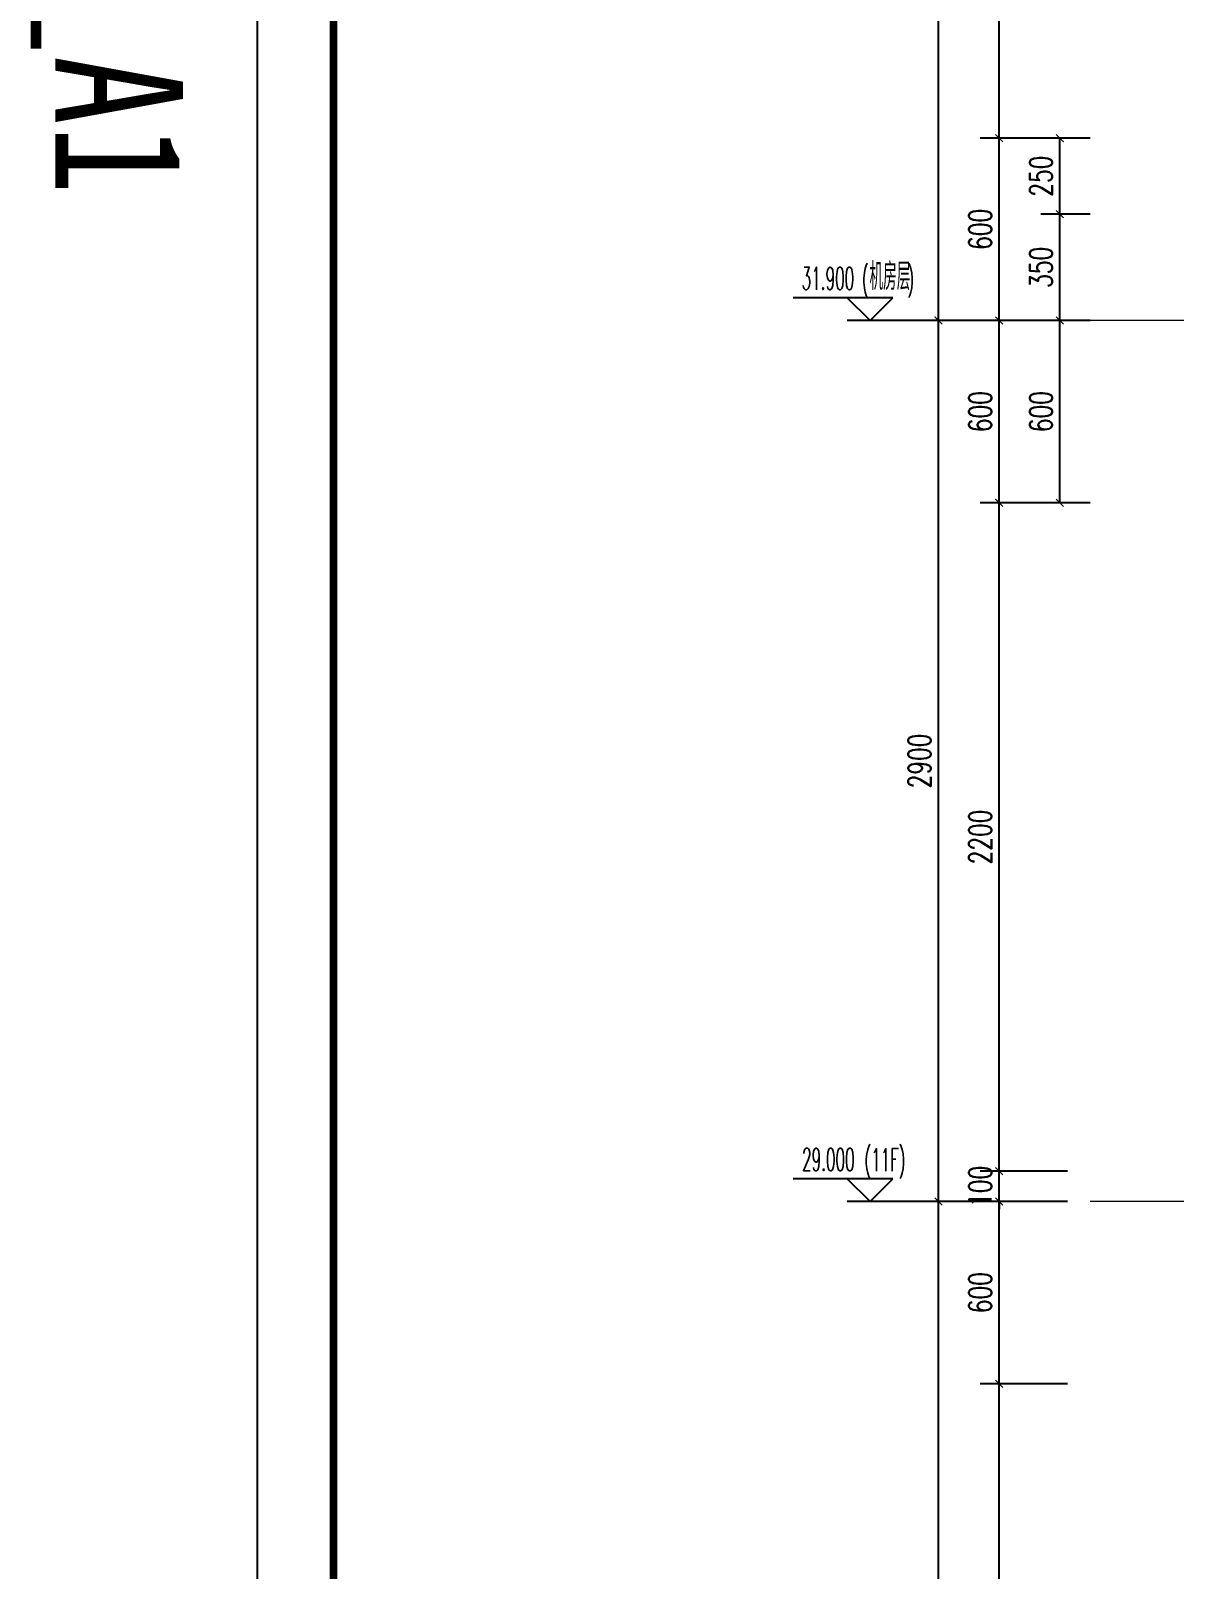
# Model space of a CAD drawing. Extents: x -668857 to 143095, y -247466 to 228182.
# Drawn here: x 35789 to 39554, y 162973 to 168037 of the extents above; entities that cross this region are included whole.
import ezdxf

# ---------------------------------------------------------------- set-up
doc = ezdxf.new("R2010")
doc.units = 0
doc.header["$LTSCALE"] = 1000
doc.linetypes.add('DOTE', pattern=[2.42, 2, -0.2, 0.02, -0.2])
doc.layers.get('0').update_dxf_attribs({"linetype": 'CONTINUOUS'})
doc.layers.get('DEFPOINTS').update_dxf_attribs({"linetype": 'CONTINUOUS'})
for name, color, linetype in [('DIM_ELEV', 3, 'CONTINUOUS'), ('PUB_DIM', 3, 'CONTINUOUS'), ('PUB_TEXT', 2, 'CONTINUOUS'), ('yichutu', 7, 'CONTINUOUS'), ('导图字', 7, 'CONTINUOUS')]:
    doc.layers.add(name, color=color, linetype=linetype)
doc.layers.add('DOTE', color=19, linetype='DOTE', lineweight=9)
doc.layers.add('图框', color=9, linetype='CONTINUOUS', lineweight=18)
doc.styles.add('_TCH_DIM', font='SIMPLEX.shx', dxfattribs={"width": 0.7, "bigfont": 'GBCBIG.shx'})
doc.styles.add('_TCH_DIM_T3', font='SIMPLEX', dxfattribs={"width": 0.705882, "bigfont": 'GBCBIG'})
doc.styles.add('黑体', font='simhei.ttf')
doc.dimstyles.new('_TCH_ARCH&&25', dxfattribs={"dimtxt": 74.375, "dimasz": 25, "dimexe": 62.5, "dimexo": 75, "dimgap": 25, "dimtad": 1, "dimdec": 0, "dimzin": 0, "dimdsep": 46, "dimtxsty": '_TCH_DIM_T3', "dimblk": 'ARCHTICK', "dimcen": 0.09, "dimclrt": 7, "dimazin": 0, "dimtfac": 1, "dimtdec": 0, "dimtix": 1, "dimtmove": 2, "dimatfit": 3, "dimldrblk": 'ARCHTICK', "dimfxl": 0, "dimtolj": 1, "dimtzin": 0, "dimarcsym": 0})

# ---------------------------------------------------------------- blocks, each defined once
blk = doc.blocks.new('GFDDDDRG')
at = {"layer": '图框'}
blk.add_lwpolyline([(923310, -107437), (923310, -159999), (893610, -159999), (893610, -107437)], close=True, dxfattribs=at)
blk.add_lwpolyline([(923310, -107437), (923310, -159999), (893610, -159999), (893610, -107437)], close=True, dxfattribs=at)
at = {"layer": '图框', "const_width": 50}
blk.add_lwpolyline([(894110, -159499), (922810, -159499), (922810, -108687), (894110, -108687)], close=True, dxfattribs=at)
blk = doc.blocks.new('yct-1051-594-26275-14850-25-1002.0')
at = {"layer": 'yichutu', "color": 7}
blk.add_lwpolyline([(0, 0), (0, 14850), (26275, 14850), (26275, 0)], close=True, dxfattribs=at)
blk = doc.blocks.new('_ArchTick')
at = {"color": 0, "linetype": 'ByBlock', "const_width": 0.15}
blk.add_lwpolyline([(-0.5, -0.5), (0.5, 0.5)], dxfattribs=at)
blk = doc.blocks.new('*D2842')
at = {"layer": 'DEFPOINTS', "color": 0}
for p in [(39177.8, 167683.2), (39352.4, 167683.2), (39352.4, 167433.2)]:
    blk.add_point(p, dxfattribs=at)
at = {"layer": 'PUB_DIM', "color": 0, "lineweight": -2}
for p, q in [((39277.4, 167683.2), (39115.3, 167683.2)), ((39177.8, 167433.2), (39177.8, 167683.2)), ((39277.4, 167433.2), (39115.3, 167433.2))]:
    blk.add_line(p, q, dxfattribs=at)
at = {"layer": 'PUB_DIM', "color": 0, "lineweight": -2, "xscale": 25, "yscale": 25, "zscale": 25}
for p, rotation in [((39177.8, 167683.2), 90), ((39177.8, 167433.2), 270)]:
    blk.add_blockref('_ArchTick', p, dxfattribs=dict(at, rotation=rotation))
at = {"layer": 'PUB_DIM', "color": 7, "insert": (39115.6, 167558.2), "char_height": 74.38, "attachment_point": 5, "rotation": 90, "style": '_TCH_DIM_T3'}
blk.add_mtext('\\A1;250', dxfattribs=at)
blk = doc.blocks.new('*D2843')
at = {"layer": 'DEFPOINTS', "color": 0}
for p in [(39177.8, 167433.2), (39352.4, 167433.2), (39352.4, 167083.2)]:
    blk.add_point(p, dxfattribs=at)
at = {"layer": 'PUB_DIM', "color": 0, "lineweight": -2}
for p, q in [((39277.4, 167433.2), (39115.3, 167433.2)), ((39177.8, 167083.2), (39177.8, 167433.2)), ((39277.4, 167083.2), (39115.3, 167083.2))]:
    blk.add_line(p, q, dxfattribs=at)
at = {"layer": 'PUB_DIM', "color": 0, "lineweight": -2, "xscale": 25, "yscale": 25, "zscale": 25}
for p, rotation in [((39177.8, 167433.2), 90), ((39177.8, 167083.2), 270)]:
    blk.add_blockref('_ArchTick', p, dxfattribs=dict(at, rotation=rotation))
at = {"layer": 'PUB_DIM', "color": 7, "insert": (39115.6, 167258.2), "char_height": 74.38, "attachment_point": 5, "rotation": 90, "style": '_TCH_DIM_T3'}
blk.add_mtext('\\A1;350', dxfattribs=at)
blk = doc.blocks.new('*D2844')
at = {"layer": 'DEFPOINTS', "color": 0}
for p in [(39177.8, 167083.2), (39352.4, 167083.2), (39352.4, 166483.2)]:
    blk.add_point(p, dxfattribs=at)
at = {"layer": 'PUB_DIM', "color": 0, "lineweight": -2}
for p, q in [((39277.4, 167083.2), (39115.3, 167083.2)), ((39177.8, 166483.2), (39177.8, 167083.2)), ((39277.4, 166483.2), (39115.3, 166483.2))]:
    blk.add_line(p, q, dxfattribs=at)
at = {"layer": 'PUB_DIM', "color": 0, "lineweight": -2, "xscale": 25, "yscale": 25, "zscale": 25}
for p, rotation in [((39177.8, 167083.2), 90), ((39177.8, 166483.2), 270)]:
    blk.add_blockref('_ArchTick', p, dxfattribs=dict(at, rotation=rotation))
at = {"layer": 'PUB_DIM', "color": 7, "insert": (39115.6, 166783.2), "char_height": 74.38, "attachment_point": 5, "rotation": 90, "style": '_TCH_DIM_T3'}
blk.add_mtext('\\A1;600', dxfattribs=at)
blk = doc.blocks.new('*D2856')
at = {"layer": 'DEFPOINTS', "color": 0}
for p in [(38977.8, 163583.2), (39277.8, 163583.2), (39277.8, 161383.2)]:
    blk.add_point(p, dxfattribs=at)
at = {"layer": 'PUB_DIM', "color": 0, "lineweight": -2}
for p, q in [((39202.8, 163583.2), (38915.3, 163583.2)), ((38977.8, 161383.2), (38977.8, 163583.2)), ((39202.8, 161383.2), (38915.3, 161383.2))]:
    blk.add_line(p, q, dxfattribs=at)
at = {"layer": 'PUB_DIM', "color": 0, "lineweight": -2, "xscale": 25, "yscale": 25, "zscale": 25}
for p, rotation in [((38977.8, 163583.2), 90), ((38977.8, 161383.2), 270)]:
    blk.add_blockref('_ArchTick', p, dxfattribs=dict(at, rotation=rotation))
at = {"layer": 'PUB_DIM', "color": 7, "insert": (38915.6, 162483.2), "char_height": 74.38, "attachment_point": 5, "rotation": 90, "style": '_TCH_DIM_T3'}
blk.add_mtext('\\A1;2200', dxfattribs=at)
blk = doc.blocks.new('*D2857')
at = {"layer": 'DEFPOINTS', "color": 0}
for p in [(38977.8, 164183.2), (39277.8, 164183.2), (39277.8, 163583.2)]:
    blk.add_point(p, dxfattribs=at)
at = {"layer": 'PUB_DIM', "color": 0, "lineweight": -2}
for p, q in [((39202.8, 164183.2), (38915.3, 164183.2)), ((38977.8, 163583.2), (38977.8, 164183.2)), ((39202.8, 163583.2), (38915.3, 163583.2))]:
    blk.add_line(p, q, dxfattribs=at)
at = {"layer": 'PUB_DIM', "color": 0, "lineweight": -2, "xscale": 25, "yscale": 25, "zscale": 25}
for p, rotation in [((38977.8, 164183.2), 90), ((38977.8, 163583.2), 270)]:
    blk.add_blockref('_ArchTick', p, dxfattribs=dict(at, rotation=rotation))
at = {"layer": 'PUB_DIM', "color": 7, "insert": (38915.6, 163883.2), "char_height": 74.38, "attachment_point": 5, "rotation": 90, "style": '_TCH_DIM_T3'}
blk.add_mtext('\\A1;600', dxfattribs=at)
blk = doc.blocks.new('*D2858')
at = {"layer": 'DEFPOINTS', "color": 0}
for p in [(38977.8, 164283.2), (39277.8, 164283.2), (39277.8, 164183.2)]:
    blk.add_point(p, dxfattribs=at)
at = {"layer": 'PUB_DIM', "color": 0, "lineweight": -2}
for p, q in [((39202.8, 164283.2), (38915.3, 164283.2)), ((38977.8, 164283.2), (38977.8, 164308.2)), ((38977.8, 164183.2), (38977.8, 164283.2)), ((39202.8, 164183.2), (38915.3, 164183.2)), ((38977.8, 164183.2), (38977.8, 164158.2))]:
    blk.add_line(p, q, dxfattribs=at)
at = {"layer": 'PUB_DIM', "color": 0, "lineweight": -2, "xscale": 25, "yscale": 25, "zscale": 25}
for p, rotation in [((38977.8, 164283.2), 270), ((38977.8, 164183.2), 90)]:
    blk.add_blockref('_ArchTick', p, dxfattribs=dict(at, rotation=rotation))
at = {"layer": 'PUB_DIM', "color": 7, "insert": (38915.6, 164233.2), "char_height": 74.38, "attachment_point": 5, "rotation": 90, "style": '_TCH_DIM_T3'}
blk.add_mtext('\\A1;100', dxfattribs=at)
blk = doc.blocks.new('*D2859')
at = {"layer": 'DEFPOINTS', "color": 0}
for p in [(38977.8, 166483.2), (39277.8, 166483.2), (39277.8, 164283.2)]:
    blk.add_point(p, dxfattribs=at)
at = {"layer": 'PUB_DIM', "color": 0, "lineweight": -2}
for p, q in [((39202.8, 166483.2), (38915.3, 166483.2)), ((38977.8, 164283.2), (38977.8, 166483.2)), ((39202.8, 164283.2), (38915.3, 164283.2))]:
    blk.add_line(p, q, dxfattribs=at)
at = {"layer": 'PUB_DIM', "color": 0, "lineweight": -2, "xscale": 25, "yscale": 25, "zscale": 25}
for p, rotation in [((38977.8, 166483.2), 90), ((38977.8, 164283.2), 270)]:
    blk.add_blockref('_ArchTick', p, dxfattribs=dict(at, rotation=rotation))
at = {"layer": 'PUB_DIM', "color": 7, "insert": (38915.6, 165383.2), "char_height": 74.38, "attachment_point": 5, "rotation": 90, "style": '_TCH_DIM_T3'}
blk.add_mtext('\\A1;2200', dxfattribs=at)
blk = doc.blocks.new('*D2860')
at = {"layer": 'DEFPOINTS', "color": 0}
for p in [(38977.8, 167083.2), (39277.8, 167083.2), (39277.8, 166483.2)]:
    blk.add_point(p, dxfattribs=at)
at = {"layer": 'PUB_DIM', "color": 0, "lineweight": -2}
for p, q in [((39202.8, 167083.2), (38915.3, 167083.2)), ((38977.8, 166483.2), (38977.8, 167083.2)), ((39202.8, 166483.2), (38915.3, 166483.2))]:
    blk.add_line(p, q, dxfattribs=at)
at = {"layer": 'PUB_DIM', "color": 0, "lineweight": -2, "xscale": 25, "yscale": 25, "zscale": 25}
for p, rotation in [((38977.8, 167083.2), 90), ((38977.8, 166483.2), 270)]:
    blk.add_blockref('_ArchTick', p, dxfattribs=dict(at, rotation=rotation))
at = {"layer": 'PUB_DIM', "color": 7, "insert": (38915.6, 166783.2), "char_height": 74.38, "attachment_point": 5, "rotation": 90, "style": '_TCH_DIM_T3'}
blk.add_mtext('\\A1;600', dxfattribs=at)
blk = doc.blocks.new('*D2861')
at = {"layer": 'DEFPOINTS', "color": 0}
for p in [(38977.8, 167683.2), (39277.8, 167683.2), (39277.8, 167083.2)]:
    blk.add_point(p, dxfattribs=at)
at = {"layer": 'PUB_DIM', "color": 0, "lineweight": -2}
for p, q in [((39202.8, 167683.2), (38915.3, 167683.2)), ((38977.8, 167083.2), (38977.8, 167683.2)), ((39202.8, 167083.2), (38915.3, 167083.2))]:
    blk.add_line(p, q, dxfattribs=at)
at = {"layer": 'PUB_DIM', "color": 0, "lineweight": -2, "xscale": 25, "yscale": 25, "zscale": 25}
for p, rotation in [((38977.8, 167683.2), 90), ((38977.8, 167083.2), 270)]:
    blk.add_blockref('_ArchTick', p, dxfattribs=dict(at, rotation=rotation))
at = {"layer": 'PUB_DIM', "color": 7, "insert": (38915.6, 167383.2), "char_height": 74.38, "attachment_point": 5, "rotation": 90, "style": '_TCH_DIM_T3'}
blk.add_mtext('\\A1;600', dxfattribs=at)
blk = doc.blocks.new('*D2862')
at = {"layer": 'DEFPOINTS', "color": 0}
for p in [(38977.8, 169383.2), (39277.8, 169383.2), (39277.8, 167683.2)]:
    blk.add_point(p, dxfattribs=at)
at = {"layer": 'PUB_DIM', "color": 0, "lineweight": -2}
for p, q in [((39202.8, 169383.2), (38915.3, 169383.2)), ((38977.8, 167683.2), (38977.8, 169383.2)), ((39202.8, 167683.2), (38915.3, 167683.2))]:
    blk.add_line(p, q, dxfattribs=at)
at = {"layer": 'PUB_DIM', "color": 0, "lineweight": -2, "xscale": 25, "yscale": 25, "zscale": 25}
for p, rotation in [((38977.8, 169383.2), 90), ((38977.8, 167683.2), 270)]:
    blk.add_blockref('_ArchTick', p, dxfattribs=dict(at, rotation=rotation))
at = {"layer": 'PUB_DIM', "color": 7, "insert": (38915.6, 168533.2), "char_height": 74.38, "attachment_point": 5, "rotation": 90, "style": '_TCH_DIM_T3'}
blk.add_mtext('\\A1;1700', dxfattribs=at)
blk = doc.blocks.new('*D2869')
at = {"layer": 'DEFPOINTS', "color": 0}
for p in [(38777.8, 164183.2), (39277.8, 164183.2), (39277.8, 161283.2)]:
    blk.add_point(p, dxfattribs=at)
at = {"layer": 'PUB_DIM', "color": 0, "lineweight": -2}
for p, q in [((39202.8, 164183.2), (38715.3, 164183.2)), ((38777.8, 161283.2), (38777.8, 164183.2)), ((39202.8, 161283.2), (38715.3, 161283.2))]:
    blk.add_line(p, q, dxfattribs=at)
at = {"layer": 'PUB_DIM', "color": 0, "lineweight": -2, "xscale": 25, "yscale": 25, "zscale": 25}
for p, rotation in [((38777.8, 164183.2), 90), ((38777.8, 161283.2), 270)]:
    blk.add_blockref('_ArchTick', p, dxfattribs=dict(at, rotation=rotation))
at = {"layer": 'PUB_DIM', "color": 7, "insert": (38715.6, 162733.2), "char_height": 74.38, "attachment_point": 5, "rotation": 90, "style": '_TCH_DIM_T3'}
blk.add_mtext('\\A1;2900', dxfattribs=at)
blk = doc.blocks.new('*D2870')
at = {"layer": 'DEFPOINTS', "color": 0}
for p in [(38777.8, 167083.2), (39277.8, 167083.2), (39277.8, 164183.2)]:
    blk.add_point(p, dxfattribs=at)
at = {"layer": 'PUB_DIM', "color": 0, "lineweight": -2}
for p, q in [((39202.8, 167083.2), (38715.3, 167083.2)), ((38777.8, 164183.2), (38777.8, 167083.2)), ((39202.8, 164183.2), (38715.3, 164183.2))]:
    blk.add_line(p, q, dxfattribs=at)
at = {"layer": 'PUB_DIM', "color": 0, "lineweight": -2, "xscale": 25, "yscale": 25, "zscale": 25}
for p, rotation in [((38777.8, 167083.2), 90), ((38777.8, 164183.2), 270)]:
    blk.add_blockref('_ArchTick', p, dxfattribs=dict(at, rotation=rotation))
at = {"layer": 'PUB_DIM', "color": 7, "insert": (38715.6, 165633.2), "char_height": 74.38, "attachment_point": 5, "rotation": 90, "style": '_TCH_DIM_T3'}
blk.add_mtext('\\A1;2900', dxfattribs=at)
blk = doc.blocks.new('*D2871')
at = {"layer": 'DEFPOINTS', "color": 0}
for p in [(38777.8, 169983.2), (39277.8, 169983.2), (39277.8, 167083.2)]:
    blk.add_point(p, dxfattribs=at)
at = {"layer": 'PUB_DIM', "color": 0, "lineweight": -2}
for p, q in [((39202.8, 169983.2), (38715.3, 169983.2)), ((38777.8, 167083.2), (38777.8, 169983.2)), ((39202.8, 167083.2), (38715.3, 167083.2))]:
    blk.add_line(p, q, dxfattribs=at)
at = {"layer": 'PUB_DIM', "color": 0, "lineweight": -2, "xscale": 25, "yscale": 25, "zscale": 25}
for p, rotation in [((38777.8, 169983.2), 90), ((38777.8, 167083.2), 270)]:
    blk.add_blockref('_ArchTick', p, dxfattribs=dict(at, rotation=rotation))
at = {"layer": 'PUB_DIM', "color": 7, "insert": (38715.6, 168533.2), "char_height": 74.38, "attachment_point": 5, "rotation": 90, "style": '_TCH_DIM_T3'}
blk.add_mtext('\\A1;2900', dxfattribs=at)

msp = doc.modelspace()

# ---------------------------------------------------------------- linework, layer by layer
at = {"layer": 'DIM_ELEV'}
for p, q in [((38627.79, 167158.23), (38299.79, 167158.23)), ((38552.79, 167083.23), (38477.79, 167158.23)), ((38552.79, 167083.23), (38627.79, 167158.23)), ((38977.79, 167083.23), (38477.79, 167083.23)), ((38627.79, 164258.23), (38299.79, 164258.23)), ((38552.79, 164183.23), (38477.79, 164258.23)), ((38552.79, 164183.23), (38627.79, 164258.23)), ((38977.79, 164183.23), (38477.79, 164183.23))]:
    msp.add_line(p, q, dxfattribs=at)
at = {"layer": 'DOTE', "color": 1, "linetype": 'DOTE', "ltscale": 0.2}
for p, q in [((43046.51, 167083.23), (39277.79, 167083.23)), ((43046.51, 164183.23), (39277.79, 164183.23))]:
    msp.add_line(p, q, dxfattribs=at)

# ---------------------------------------------------------------- block references
at = {"xscale": 0.5, "yscale": 0.5, "zscale": 0.5}
msp.add_blockref('GFDDDDRG', (-410269.74, 227309.73), dxfattribs=at)
at = {"layer": 'yichutu', "rotation": 270}
msp.add_blockref('yct-1051-594-26275-14850-25-1002.0', (36535.15, 173591.25), dxfattribs=at)

# ---------------------------------------------------------------- texts
at = {"layer": 'PUB_TEXT', "style": '_TCH_DIM'}
for s, height, width, p in [('(', 74.38, 0.494118, (38526.04, 167183.25)), ('机房层', 89.362, 0.7, (38550.54, 167183.25)), (')', 74.38, 0.494118, (38675.65, 167183.25)), ('31.900', 74.375, 0.494118, (38327.29, 167184.48)), ('29.000', 74.375, 0.494118, (38328.69, 164284.48)), ('(11F)', 74.375, 0.494118, (38534.09, 164283.25))]:
    msp.add_text(s, height=height, dxfattribs=dict(at, width=width)).set_placement(p)
at = {"layer": '导图字', "color": 1, "style": '黑体', "width": 0.8}
msp.add_text('建施_25_节点大样（三）_A1', height=420.5907, rotation=270, dxfattribs=at).set_placement((35869.29, 173230.46))

# ---------------------------------------------------------------- dimensions: what is measured, and where the dimension line sits
at = {"layer": 'PUB_DIM'}
for p1, p2, distance, picture, middle in [((39277.79, 167083.23), (39277.79, 169983.23), 500, '*D2871', (38715.6, 168533.23)), ((39277.79, 167683.23), (39277.79, 169383.23), 300, '*D2862', (38915.6, 168533.23)), ((39277.79, 167083.23), (39277.79, 167683.23), 300, '*D2861', (38915.6, 167383.23)), ((39352.4, 167433.23), (39352.4, 167683.23), 174.61, '*D2842', (39115.6, 167558.23)), ((39352.4, 167083.23), (39352.4, 167433.23), 174.61, '*D2843', (39115.6, 167258.23)), ((39277.79, 164183.23), (39277.79, 167083.23), 500, '*D2870', (38715.6, 165633.23)), ((39277.79, 166483.22), (39277.79, 167083.23), 300, '*D2860', (38915.6, 166783.22)), ((39352.4, 166483.23), (39352.4, 167083.23), 174.61, '*D2844', (39115.6, 166783.23)), ((39277.79, 164283.23), (39277.79, 166483.22), 300, '*D2859', (38915.6, 165383.22)), ((39277.79, 164183.23), (39277.79, 164283.23), 300, '*D2858', (38915.6, 164233.23)), ((39277.79, 161283.23), (39277.79, 164183.23), 500, '*D2869', (38715.6, 162733.23)), ((39277.79, 163583.23), (39277.79, 164183.23), 300, '*D2857', (38915.6, 163883.23)), ((39277.79, 161383.23), (39277.79, 163583.23), 300, '*D2856', (38915.6, 162483.23))]:
    dim = msp.add_aligned_dim(p1=p1, p2=p2, distance=distance, dimstyle='_TCH_ARCH&&25', dxfattribs=at)
    dim.commit()
    dim.dimension.update_dxf_attribs({"geometry": picture, "text_midpoint": middle})

doc.saveas('drawing.dxf')
